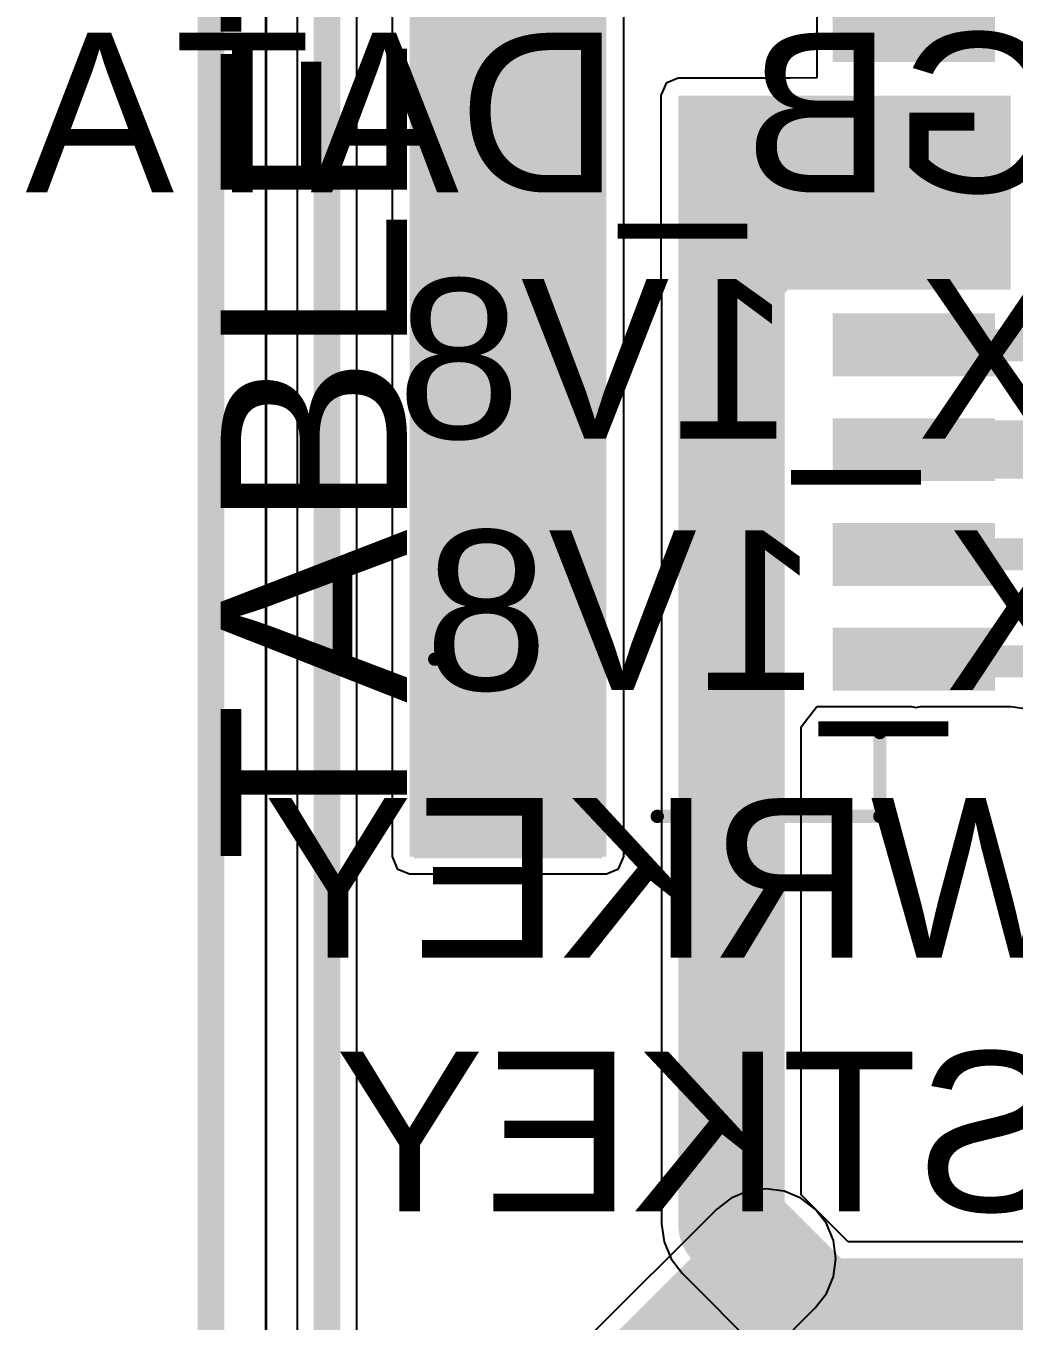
# Model space of a CAD drawing. Header units: millimetres. Extents: x -0.52 to 3.79, y -0.54 to 3.26.
# Drawn here: x -0.2172 to 0.1543, y 2.0115 to 2.4982 of the extents above; entities that cross this region are included whole.
import ezdxf

# ---------------------------------------------------------------- set-up
doc = ezdxf.new("R2010")
doc.units = ezdxf.units.MM
doc.header["$MEASUREMENT"] = 0
for name, color, linetype in [('BottomLayer', 5, 'Continuous'), ('BottomOverlay', 54, 'Continuous'), ('BottomSolder', 6, 'Continuous'), ('Mechanical2', 216, 'Continuous'), ('TopLayer', 1, 'Continuous'), ('TopOverlay', 2, 'Continuous'), ('TopPaste', 8, 'Continuous'), ('TopSolder', 216, 'Continuous'), ('ViaHoleLayer', 16, 'Continuous')]:
    doc.layers.add(name, color=color, linetype=linetype)
doc.styles.add('Arial', font='', dxfattribs={"height": 0.2})
doc.styles.get('Arial').set_extended_font_data('Arial')

# ---------------------------------------------------------------- blocks, each defined once
blk = doc.blocks.new('SM10B_SRSS_TB_LF__SN__145')
at = {"layer": 'TopLayer'}
for points in [[(-0.070866, 0.1067914), (-0.047244, 0.1067914), (-0.047244, 0.0457678), (-0.070866, 0.0457678)], [(-0.0314959, 0.1067914), (-0.0078739, 0.1067914), (-0.0078739, 0.0457678), (-0.0314959, 0.0457678)], [(0.0078741, 0.1067914), (0.0314961, 0.1067914), (0.0314961, 0.0457678), (0.0078741, 0.0457678)], [(0.0472442, 0.1067914), (0.0708662, 0.1067914), (0.0708662, 0.0457678), (0.0472442, 0.0457678)], [(0.0866143, 0.1067914), (0.1102363, 0.1067914), (0.1102363, 0.0457678), (0.0866143, 0.0457678)], [(0.1259844, 0.1067914), (0.1496064, 0.1067914), (0.1496064, 0.0457678), (0.1259844, 0.0457678)], [(0.1653545, 0.1067914), (0.1889765, 0.1067914), (0.1889765, 0.0457678), (0.1653545, 0.0457678)], [(0.20472455, -0.04084645), (0.25196865, -0.04084645), (0.25196865, -0.11171255), (0.20472455, -0.11171255)]]:
    blk.add_hatch(color=1, dxfattribs=at).paths.add_polyline_path(points)
at = {"layer": 'TopPaste'}
for points in [[(-0.070866, 0.1067914), (-0.047244, 0.1067914), (-0.047244, 0.0457678), (-0.070866, 0.0457678)], [(-0.0314959, 0.1067914), (-0.0078739, 0.1067914), (-0.0078739, 0.0457678), (-0.0314959, 0.0457678)], [(0.0078741, 0.1067914), (0.0314961, 0.1067914), (0.0314961, 0.0457678), (0.0078741, 0.0457678)], [(0.0472442, 0.1067914), (0.0708662, 0.1067914), (0.0708662, 0.0457678), (0.0472442, 0.0457678)], [(0.0866143, 0.1067914), (0.1102363, 0.1067914), (0.1102363, 0.0457678), (0.0866143, 0.0457678)], [(0.1259844, 0.1067914), (0.1496064, 0.1067914), (0.1496064, 0.0457678), (0.1259844, 0.0457678)], [(0.1653545, 0.1067914), (0.1889765, 0.1067914), (0.1889765, 0.0457678), (0.1653545, 0.0457678)], [(0.20472455, -0.04084645), (0.25196865, -0.04084645), (0.25196865, -0.11171255), (0.20472455, -0.11171255)]]:
    blk.add_hatch(color=8, dxfattribs=at).paths.add_polyline_path(points)
at = {"layer": 'TopSolder'}
for points in [[(-0.070866, 0.1067914), (-0.047244, 0.1067914), (-0.047244, 0.0457678), (-0.070866, 0.0457678)], [(-0.0314959, 0.1067914), (-0.0078739, 0.1067914), (-0.0078739, 0.0457678), (-0.0314959, 0.0457678)], [(0.0078741, 0.1067914), (0.0314961, 0.1067914), (0.0314961, 0.0457678), (0.0078741, 0.0457678)], [(0.0472442, 0.1067914), (0.0708662, 0.1067914), (0.0708662, 0.0457678), (0.0472442, 0.0457678)], [(0.0866143, 0.1067914), (0.1102363, 0.1067914), (0.1102363, 0.0457678), (0.0866143, 0.0457678)], [(0.1259844, 0.1067914), (0.1496064, 0.1067914), (0.1496064, 0.0457678), (0.1259844, 0.0457678)], [(0.1653545, 0.1067914), (0.1889765, 0.1067914), (0.1889765, 0.0457678), (0.1653545, 0.0457678)], [(0.20472455, -0.04084645), (0.25196865, -0.04084645), (0.25196865, -0.11171255), (0.20472455, -0.11171255)]]:
    blk.add_hatch(color=216, dxfattribs=at).paths.add_polyline_path(points)
at = {"layer": 'TopOverlay'}
for points, const_width in [([(0.2362206, 0.0634843), (0.2047245, 0.0634843)], 0.005), ([(0.2362206, -0.0201771), (0.2362206, 0.0634843)], 0.005), ([(-0.007, -0.09), (0, -0.083)], 0.01), ([(0.007, -0.09), (0, -0.083)], 0.01), ([(0.007, -0.09), (-0.007, -0.09)], 0.01), ([(0.1771655, -0.1038385), (-0.1771653, -0.1038385)], 0.005)]:
    blk.add_lwpolyline(points, dxfattribs=dict(at, const_width=const_width))
for points, const_width in [([(0.2034745, 0.0634843, 1), (0.2059745, 0.0634843, 1)], 0.0025), ([(0.2349706, 0.0634843, 1), (0.2374706, 0.0634843, 1)], 0.0025), ([(0.2349706, 0.0634843, 1), (0.2374706, 0.0634843, 1)], 0.0025), ([(0.2349706, -0.0201771, 1), (0.2374706, -0.0201771, 1)], 0.0025), ([(-0.0025, -0.083, 1), (0.0025, -0.083, 1)], 0.005), ([(-0.0025, -0.083, 1), (0.0025, -0.083, 1)], 0.005), ([(-0.0095, -0.09, 1), (-0.0045, -0.09, 1)], 0.005), ([(-0.0095, -0.09, 1), (-0.0045, -0.09, 1)], 0.005), ([(0.0045, -0.09, 1), (0.0095, -0.09, 1)], 0.005), ([(0.0045, -0.09, 1), (0.0095, -0.09, 1)], 0.005), ([(0.1759155, -0.1038385, 1), (0.1784155, -0.1038385, 1)], 0.0025)]:
    blk.add_lwpolyline(points, format="xyb", close=True, dxfattribs=dict(at, const_width=const_width))

msp = doc.modelspace()

# ---------------------------------------------------------------- hatches: boundary and pattern name
at = {"layer": 'BottomLayer'}
h = msp.add_hatch(color=5, dxfattribs=at)
edge = h.paths.add_edge_path()
edge.add_arc((-0.04, 2.474), 0.011811, 0, 360)
h = msp.add_hatch(color=5, dxfattribs=at)
edge = h.paths.add_edge_path()
edge.add_arc((-0.04, 2.4375), 0.011811, 0, 360)
h = msp.add_hatch(color=5, dxfattribs=at)
edge = h.paths.add_edge_path()
edge.add_arc((-0.04, 2.401), 0.011811, 0, 360)
h = msp.add_hatch(color=5, dxfattribs=at)
edge = h.paths.add_edge_path()
edge.add_arc((-0.04, 2.3645), 0.011811, 0, 360)
h = msp.add_hatch(color=5, dxfattribs=at)
edge = h.paths.add_edge_path()
edge.add_arc((-0.04, 2.328), 0.011811, 0, 360)
h = msp.add_hatch(color=5, dxfattribs=at)
edge = h.paths.add_edge_path()
edge.add_arc((-0.04, 2.2915), 0.011811, 0, 360)
h = msp.add_hatch(color=5, dxfattribs=at)
edge = h.paths.add_edge_path()
edge.add_arc((-0.04, 2.255), 0.011811, 0, 360)
h = msp.add_hatch(color=5, dxfattribs=at)
edge = h.paths.add_edge_path()
edge.add_arc((0.061, 2.035), 0.015748, 0, 360)
at = {"layer": 'BottomSolder'}
h = msp.add_hatch(color=6, dxfattribs=at)
edge = h.paths.add_edge_path()
edge.add_arc((-0.04, 2.474), 0.0059055, 0, 360)
h = msp.add_hatch(color=6, dxfattribs=at)
edge = h.paths.add_edge_path()
edge.add_arc((-0.04, 2.4375), 0.0059055, 0, 360)
h = msp.add_hatch(color=6, dxfattribs=at)
edge = h.paths.add_edge_path()
edge.add_arc((-0.04, 2.401), 0.0059055, 0, 360)
h = msp.add_hatch(color=6, dxfattribs=at)
edge = h.paths.add_edge_path()
edge.add_arc((-0.04, 2.3645), 0.0059055, 0, 360)
h = msp.add_hatch(color=6, dxfattribs=at)
edge = h.paths.add_edge_path()
edge.add_arc((-0.04, 2.328), 0.0059055, 0, 360)
h = msp.add_hatch(color=6, dxfattribs=at)
edge = h.paths.add_edge_path()
edge.add_arc((-0.04, 2.2915), 0.0059055, 0, 360)
h = msp.add_hatch(color=6, dxfattribs=at)
edge = h.paths.add_edge_path()
edge.add_arc((-0.04, 2.255), 0.0059055, 0, 360)
h = msp.add_hatch(color=6, dxfattribs=at)
edge = h.paths.add_edge_path()
edge.add_arc((0.061, 2.035), 0.007874, 0, 360)
at = {"layer": 'TopLayer'}
for points in [[(-0.073, 2.186), (0.001, 2.186), (0.001, 2.69), (-0.073, 2.69)], [(0.028, 2.399), (0.153, 2.399), (0.153, 2.472), (0.028, 2.472)]]:
    msp.add_hatch(color=1, dxfattribs=at).paths.add_polyline_path(points)
h = msp.add_hatch(color=1, dxfattribs=at)
edge = h.paths.add_edge_path()
edge.add_arc((-0.04, 2.474), 0.011811, 0, 360)
h = msp.add_hatch(color=1, dxfattribs=at)
edge = h.paths.add_edge_path()
edge.add_arc((-0.04, 2.4375), 0.011811, 0, 360)
h = msp.add_hatch(color=1, dxfattribs=at)
edge = h.paths.add_edge_path()
edge.add_arc((-0.04, 2.401), 0.011811, 0, 360)
h = msp.add_hatch(color=1, dxfattribs=at)
edge = h.paths.add_edge_path()
edge.add_arc((-0.04, 2.3645), 0.011811, 0, 360)
h = msp.add_hatch(color=1, dxfattribs=at)
edge = h.paths.add_edge_path()
edge.add_arc((-0.04, 2.328), 0.011811, 0, 360)
h = msp.add_hatch(color=1, dxfattribs=at)
edge = h.paths.add_edge_path()
edge.add_arc((-0.04, 2.2915), 0.011811, 0, 360)
h = msp.add_hatch(color=1, dxfattribs=at)
edge = h.paths.add_edge_path()
edge.add_arc((-0.04, 2.255), 0.011811, 0, 360)
h = msp.add_hatch(color=1, dxfattribs=at)
edge = h.paths.add_edge_path()
edge.add_arc((0.061, 2.035), 0.015748, 0, 360)
at = {"layer": 'TopSolder'}
h = msp.add_hatch(color=216, dxfattribs=at)
edge = h.paths.add_edge_path()
edge.add_arc((-0.04, 2.474), 0.0059055, 0, 360)
h = msp.add_hatch(color=216, dxfattribs=at)
edge = h.paths.add_edge_path()
edge.add_arc((-0.04, 2.4375), 0.0059055, 0, 360)
h = msp.add_hatch(color=216, dxfattribs=at)
edge = h.paths.add_edge_path()
edge.add_arc((-0.04, 2.401), 0.0059055, 0, 360)
h = msp.add_hatch(color=216, dxfattribs=at)
edge = h.paths.add_edge_path()
edge.add_arc((-0.04, 2.3645), 0.0059055, 0, 360)
h = msp.add_hatch(color=216, dxfattribs=at)
edge = h.paths.add_edge_path()
edge.add_arc((-0.04, 2.328), 0.0059055, 0, 360)
h = msp.add_hatch(color=216, dxfattribs=at)
edge = h.paths.add_edge_path()
edge.add_arc((-0.04, 2.2915), 0.0059055, 0, 360)
h = msp.add_hatch(color=216, dxfattribs=at)
edge = h.paths.add_edge_path()
edge.add_arc((-0.04, 2.255), 0.0059055, 0, 360)
h = msp.add_hatch(color=216, dxfattribs=at)
edge = h.paths.add_edge_path()
edge.add_arc((0.061, 2.035), 0.007874, 0, 360)
at = {"layer": 'ViaHoleLayer'}
h = msp.add_hatch(color=16, dxfattribs=at)
edge = h.paths.add_edge_path()
edge.add_arc((-0.04, 2.474), 0.0059055, 0, 360)
h = msp.add_hatch(color=16, dxfattribs=at)
edge = h.paths.add_edge_path()
edge.add_arc((-0.04, 2.4375), 0.0059055, 0, 360)
h = msp.add_hatch(color=16, dxfattribs=at)
edge = h.paths.add_edge_path()
edge.add_arc((-0.04, 2.401), 0.0059055, 0, 360)
h = msp.add_hatch(color=16, dxfattribs=at)
edge = h.paths.add_edge_path()
edge.add_arc((-0.04, 2.3645), 0.0059055, 0, 360)
h = msp.add_hatch(color=16, dxfattribs=at)
edge = h.paths.add_edge_path()
edge.add_arc((-0.04, 2.328), 0.0059055, 0, 360)
h = msp.add_hatch(color=16, dxfattribs=at)
edge = h.paths.add_edge_path()
edge.add_arc((-0.04, 2.2915), 0.0059055, 0, 360)
h = msp.add_hatch(color=16, dxfattribs=at)
edge = h.paths.add_edge_path()
edge.add_arc((-0.04, 2.255), 0.0059055, 0, 360)
h = msp.add_hatch(color=16, dxfattribs=at)
edge = h.paths.add_edge_path()
edge.add_arc((0.061, 2.035), 0.007874, 0, 360)

# ---------------------------------------------------------------- linework, layer by layer
at = {"layer": 'BottomLayer'}
for p, q in [((-0.1267541, 1.8151222), (-0.1267542, 2.9675195)), ((-0.1152155, 2.9119995), (-0.1152155, 1.9580005)), ((-0.0927845, 1.9626457), (-0.0927845, 2.9073543)), ((0.0542126, 2.0603308), (0.0478878, 2.057711)), ((0.061, 2.0612245), (0.0542126, 2.0603308)), ((0.0677874, 2.0603308), (0.061, 2.0612245)), ((0.0741121, 2.057711), (0.0677874, 2.0603308)), ((0.0478878, 2.057711), (0.0424565, 2.0535434)), ((0.0795434, 2.0535434), (0.0741121, 2.057711)), ((0.0424565, 2.0535434), (-0.006087, 2.005)), ((0.083711, 2.0481121), (0.0795434, 2.0535434)), ((0.0863308, 2.0417874), (0.083711, 2.0481121)), ((0.0872245, 2.035), (0.0863308, 2.0417874)), ((0.0863308, 2.0282126), (0.0872245, 2.035)), ((0.083711, 2.0218878), (0.0863308, 2.0282126)), ((0.0795434, 2.0164565), (0.083711, 2.0218878)), ((0.0202593, 1.9571723), (0.0795434, 2.0164565))]:
    msp.add_line(p, q, dxfattribs=at)
for points, const_width in [([(-0.104, 1.958), (-0.104, 2.912)], 0.01), ([(0.0017158, 1.9757158), (0.061, 2.035)], 0.04)]:
    msp.add_lwpolyline(points, dxfattribs=dict(at, const_width=const_width))
at = {"layer": 'BottomLayer', "const_width": 0.02}
msp.add_lwpolyline([(0.051, 2.035, 1), (0.071, 2.035, 1)], format="xyb", close=True, dxfattribs=at)
at = {"layer": 'Mechanical2', "const_width": 0.01}
msp.add_lwpolyline([(-0.1476378, -0.492126), (-0.1476378, 2.972441)], dxfattribs=at)
at = {"layer": 'TopLayer'}
for p, q in [((-0.1270002, 1.8149577), (-0.1270003, 2.9671731)), ((-0.0794944, 2.69), (-0.0794944, 2.186)), ((0.0074944, 2.186), (0.0074944, 2.69)), ((0.0800729, 2.5142204), (0.0800728, 2.4785985)), ((0.028, 2.4784944), (0.0234078, 2.4765922)), ((0.0701159, 2.4784944), (0.028, 2.4784944)), ((0.0800728, 2.4785985), (0.0701159, 2.4784944)), ((0.0234078, 2.4765922), (0.0215056, 2.472)), ((0.0215056, 2.472), (0.0215056, 2.399)), ((0.0215056, 2.399), (0.0217756, 2.3983482)), ((0.0217756, 2.3983482), (0.0217756, 2.0480008)), ((0.0742244, 2.2348004), (0.080073, 2.2423778)), ((0.080073, 2.2423778), (0.0842245, 2.2423779)), ((0.0842245, 2.2423779), (0.1157216, 2.2423779)), ((0.1157216, 2.2423779), (0.1173957, 2.2420449)), ((0.1173957, 2.2420449), (0.1190698, 2.2423779)), ((0.1190698, 2.2423779), (0.1530964, 2.2423779)), ((0.1530964, 2.2423779), (0.1530964, 2.2423778)), ((0.1530964, 2.2423778), (0.1625206, 2.2409875)), ((0.0742244, 2.0588626), (0.0742244, 2.2348004)), ((-0.0794944, 2.186), (-0.0775922, 2.1814078)), ((0.0055922, 2.1814078), (0.0074944, 2.186)), ((-0.0775922, 2.1814078), (-0.073, 2.1795056)), ((0.001, 2.1795056), (0.0055922, 2.1814078)), ((-0.073, 2.1795056), (0.001, 2.1795056)), ((0.0918625, 2.0412244), (0.0742244, 2.0588626)), ((0.0217756, 2.0480008), (0.0217755, 2.048)), ((0.0217755, 2.048), (0.0226692, 2.0412126)), ((0.0226692, 2.0412126), (0.025289, 2.0348878)), ((0.2070631, 2.0412244), (0.0918625, 2.0412244)), ((0.025289, 2.0348878), (0.0294565, 2.0294565)), ((0.0294565, 2.0294565), (0.0624562, 1.9964569))]:
    msp.add_line(p, q, dxfattribs=at)
for points, const_width in [([(0.048, 2.406), (0.0775, 2.4355)], 0.04), ([(0.0775, 2.4355), (0.0885, 2.4355)], 0.04), ([(0.048, 2.048), (0.048, 2.406)], 0.04), ([(0.1165847, 2.3782992), (0.1167343, 2.3781496)], 0.022), ([(0.1167343, 2.3781496), (0.2064115, 2.3781496)], 0.012), ([(0.1165847, 2.3389291), (0.1166201, 2.3389645)], 0.022), ([(0.1166201, 2.3389645), (0.1689645, 2.3389645)], 0.022), ([(0.1165847, 2.299559), (0.225559, 2.299559)], 0.012), ([(0.1165847, 2.2601889), (0.1173957, 2.2593779)], 0.022), ([(0.1173957, 2.2593779), (0.1614332, 2.2593779)], 0.012), ([(0.048, 2.048), (0.081, 2.015)], 0.04), ([(0.081, 2.015), (0.2488268, 2.015)], 0.04)]:
    msp.add_lwpolyline(points, dxfattribs=dict(at, const_width=const_width))
for points, const_width in [([(0.0675, 2.4355, 1), (0.0875, 2.4355, 1)], 0.02), ([(0.0675, 2.4355, 1), (0.0875, 2.4355, 1)], 0.02), ([(0.0785, 2.4355, 1), (0.0985, 2.4355, 1)], 0.02), ([(0.038, 2.406, 1), (0.058, 2.406, 1)], 0.02), ([(0.038, 2.406, 1), (0.058, 2.406, 1)], 0.02), ([(0.1110847, 2.3782992, 1), (0.1220847, 2.3782992, 1)], 0.011), ([(0.1112343, 2.3781496, 1), (0.1222343, 2.3781496, 1)], 0.011), ([(0.1137343, 2.3781496, 1), (0.1197343, 2.3781496, 1)], 0.006), ([(0.1110847, 2.3389291, 1), (0.1220847, 2.3389291, 1)], 0.011), ([(0.1111201, 2.3389645, 1), (0.1221201, 2.3389645, 1)], 0.011), ([(0.1111201, 2.3389645, 1), (0.1221201, 2.3389645, 1)], 0.011), ([(0.1135847, 2.299559, 1), (0.1195847, 2.299559, 1)], 0.006), ([(0.1110847, 2.2601889, 1), (0.1220847, 2.2601889, 1)], 0.011), ([(0.1118957, 2.2593779, 1), (0.1228957, 2.2593779, 1)], 0.011), ([(0.1143957, 2.2593779, 1), (0.1203957, 2.2593779, 1)], 0.006), ([(0.038, 2.048, 1), (0.058, 2.048, 1)], 0.02), ([(0.038, 2.048, 1), (0.058, 2.048, 1)], 0.02), ([(0.071, 2.015, 1), (0.091, 2.015, 1)], 0.02), ([(0.071, 2.015, 1), (0.091, 2.015, 1)], 0.02)]:
    msp.add_lwpolyline(points, format="xyb", close=True, dxfattribs=dict(at, const_width=const_width))

# ---------------------------------------------------------------- block references
at = {"rotation": 270}
msp.add_blockref('SM10B_SRSS_TB_LF__SN__145', (0.0403051, 2.4373544), dxfattribs=at)

# ---------------------------------------------------------------- texts
at = {"layer": 'BottomOverlay', "style": 'Arial', "text_generation_flag": 2}
for s, p in [('RGB_DATA', (0.2343654, 2.4355885)), ('RX_1V8', (0.2343654, 2.3431081)), ('TX_1V8', (0.2353654, 2.2485885)), ('PWRKEY', (0.2353654, 2.148)), ('RSTKEY', (0.2343654, 2.052702))]:
    msp.add_text(s, height=0.06, rotation=360, dxfattribs=at).set_placement(p)
at = {"layer": 'TopOverlay', "style": 'Arial'}
msp.add_text('TABLET', height=0.07, rotation=90, dxfattribs=at).set_placement((-0.0739997, 2.1839999))

doc.saveas('drawing.dxf')
